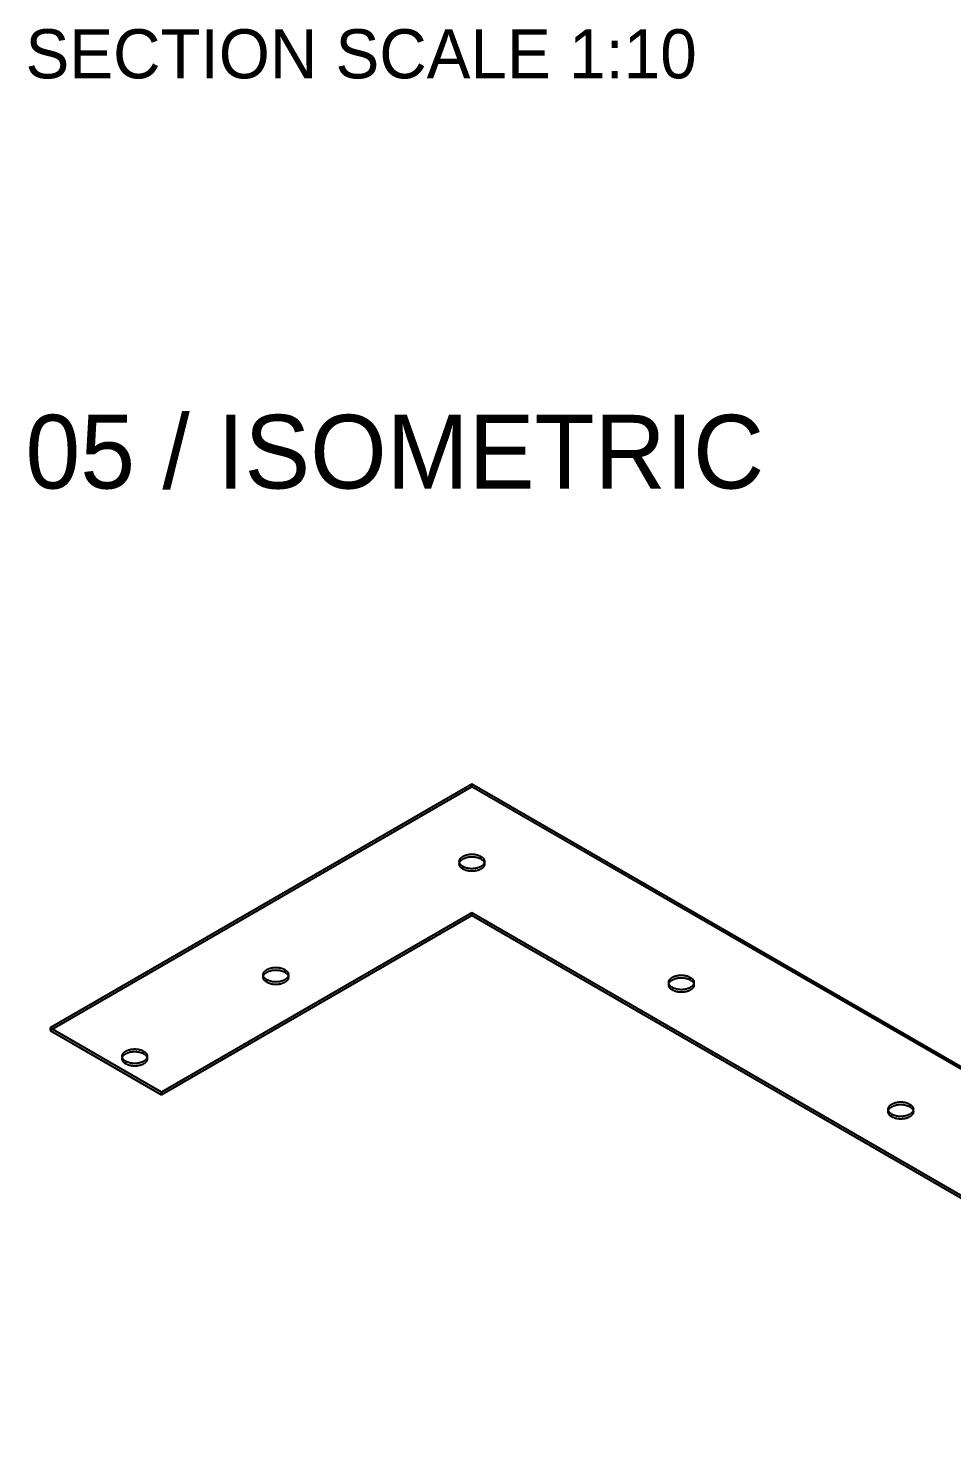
# Model space of a CAD drawing. Header units: inches. Extents: x 5 to 369, y 5 to 237.
# Drawn here: x 299.9 to 334.3, y 121.8 to 175 of the extents above; entities that cross this region are included whole.
import ezdxf

# ---------------------------------------------------------------- set-up
doc = ezdxf.new("R2010")
doc.units = ezdxf.units.IN
doc.header["$MEASUREMENT"] = 0

msp = doc.modelspace()

# ---------------------------------------------------------------- linework, layer by layer
at = {"layer": 'OUTLINE'}
for p, q in [((316.421, 146.782), (300.667, 137.686)), ((316.421, 146.686), (300.667, 137.59)), ((316.421, 146.686), (316.421, 146.782)), ((355.361, 124.299), (316.421, 146.782)), ((355.361, 124.203), (316.421, 146.686)), ((316.179, 144.133), (316.2, 144.139)), ((316.2, 144.139), (316.22, 144.145)), ((316.22, 144.145), (316.241, 144.151)), ((316.241, 144.151), (316.263, 144.155)), ((316.263, 144.155), (316.285, 144.16)), ((316.285, 144.16), (316.307, 144.163)), ((316.307, 144.163), (316.33, 144.166)), ((316.33, 144.166), (316.352, 144.168)), ((316.352, 144.168), (316.375, 144.17)), ((316.375, 144.17), (316.398, 144.171)), ((316.398, 144.171), (316.421, 144.171)), ((316.421, 144.171), (316.444, 144.171)), ((316.444, 144.171), (316.468, 144.17)), ((316.468, 144.17), (316.49, 144.168)), ((316.49, 144.168), (316.513, 144.166)), ((316.513, 144.166), (316.536, 144.163)), ((316.536, 144.163), (316.558, 144.16)), ((316.558, 144.16), (316.58, 144.155)), ((316.58, 144.155), (316.601, 144.151)), ((316.601, 144.151), (316.623, 144.145)), ((316.623, 144.145), (316.643, 144.139)), ((316.643, 144.139), (316.663, 144.133)), ((315.951, 143.913), (315.953, 143.926)), ((315.951, 143.9), (315.951, 143.913)), ((315.951, 143.886), (315.951, 143.9)), ((315.953, 143.873), (315.951, 143.886)), ((315.951, 143.817), (315.953, 143.83)), ((315.951, 143.804), (315.951, 143.817)), ((315.951, 143.79), (315.951, 143.804)), ((315.953, 143.777), (315.951, 143.79)), ((315.953, 143.926), (315.956, 143.939)), ((315.956, 143.86), (315.953, 143.873)), ((315.953, 143.83), (315.956, 143.843)), ((315.956, 143.764), (315.953, 143.777)), ((315.956, 143.939), (315.96, 143.953)), ((315.96, 143.847), (315.956, 143.86)), ((315.956, 143.843), (315.96, 143.857)), ((315.96, 143.75), (315.956, 143.764)), ((315.96, 143.953), (315.965, 143.966)), ((315.96, 143.857), (315.965, 143.87)), ((315.965, 143.834), (315.96, 143.847)), ((315.965, 143.737), (315.96, 143.75)), ((315.965, 143.966), (315.971, 143.978)), ((315.965, 143.87), (315.971, 143.882)), ((315.971, 143.821), (315.965, 143.834)), ((315.971, 143.725), (315.965, 143.737)), ((315.971, 143.978), (315.978, 143.991)), ((315.971, 143.882), (315.978, 143.895)), ((315.978, 143.808), (315.971, 143.821)), ((315.978, 143.712), (315.971, 143.725)), ((315.978, 143.991), (315.987, 144.004)), ((315.978, 143.895), (315.987, 143.908)), ((315.987, 143.796), (315.978, 143.808)), ((315.987, 143.7), (315.978, 143.712)), ((315.987, 144.004), (315.996, 144.016)), ((315.987, 143.908), (315.996, 143.92)), ((315.996, 143.783), (315.987, 143.796)), ((315.996, 143.687), (315.987, 143.7)), ((315.996, 144.016), (316.006, 144.028)), ((315.996, 143.92), (316.006, 143.932)), ((316.006, 143.771), (315.996, 143.783)), ((316.006, 143.675), (315.996, 143.687)), ((316.006, 144.028), (316.018, 144.039)), ((316.006, 143.932), (316.018, 143.943)), ((316.018, 143.76), (316.006, 143.771)), ((316.018, 143.664), (316.006, 143.675)), ((316.018, 144.039), (316.03, 144.051)), ((316.018, 143.943), (316.03, 143.954)), ((316.03, 143.749), (316.018, 143.76)), ((316.03, 143.653), (316.018, 143.664)), ((316.03, 144.051), (316.043, 144.061)), ((316.03, 143.954), (316.043, 143.965)), ((316.043, 143.738), (316.03, 143.749)), ((316.043, 143.642), (316.03, 143.653)), ((316.043, 144.061), (316.058, 144.072)), ((316.043, 143.965), (316.058, 143.976)), ((316.058, 143.727), (316.043, 143.738)), ((316.058, 143.631), (316.043, 143.642)), ((316.058, 144.072), (316.073, 144.082)), ((316.058, 143.976), (316.073, 143.986)), ((316.073, 143.717), (316.058, 143.727)), ((316.073, 143.621), (316.058, 143.631)), ((316.073, 144.082), (316.089, 144.092)), ((316.073, 143.986), (316.089, 143.996)), ((316.089, 143.707), (316.073, 143.717)), ((316.089, 143.611), (316.073, 143.621)), ((316.089, 144.092), (316.105, 144.101)), ((316.089, 143.996), (316.105, 144.005)), ((316.105, 143.698), (316.089, 143.707)), ((316.089, 143.611), (316.089, 143.707)), ((316.105, 143.602), (316.089, 143.611)), ((316.105, 144.101), (316.123, 144.11)), ((316.105, 144.005), (316.123, 144.014)), ((316.123, 143.69), (316.105, 143.698)), ((316.123, 144.11), (316.141, 144.118)), ((316.123, 144.014), (316.141, 144.022)), ((316.141, 143.681), (316.123, 143.69)), ((316.141, 144.118), (316.16, 144.126)), ((316.141, 144.022), (316.16, 144.029)), ((316.16, 143.674), (316.141, 143.681)), ((316.16, 144.126), (316.179, 144.133)), ((316.16, 144.029), (316.179, 144.037)), ((316.179, 143.666), (316.16, 143.674)), ((316.179, 144.037), (316.2, 144.043)), ((316.2, 143.66), (316.179, 143.666)), ((316.2, 144.043), (316.22, 144.049)), ((316.22, 143.654), (316.2, 143.66)), ((316.22, 144.049), (316.241, 144.055)), ((316.241, 143.649), (316.22, 143.654)), ((316.241, 144.055), (316.263, 144.059)), ((316.263, 143.644), (316.241, 143.649)), ((316.263, 144.059), (316.285, 144.064)), ((316.285, 143.64), (316.263, 143.644)), ((316.285, 144.064), (316.307, 144.067)), ((316.307, 143.636), (316.285, 143.64)), ((316.307, 144.067), (316.33, 144.07)), ((316.33, 143.633), (316.307, 143.636)), ((316.33, 144.07), (316.352, 144.072)), ((316.352, 143.631), (316.33, 143.633)), ((316.352, 144.072), (316.375, 144.074)), ((316.375, 143.629), (316.352, 143.631)), ((316.375, 144.074), (316.398, 144.075)), ((316.398, 143.628), (316.375, 143.629)), ((316.398, 144.075), (316.421, 144.075)), ((316.421, 143.628), (316.398, 143.628)), ((316.421, 144.075), (316.444, 144.075)), ((316.444, 143.628), (316.421, 143.628)), ((316.444, 144.075), (316.468, 144.074)), ((316.468, 143.629), (316.444, 143.628)), ((316.468, 144.074), (316.49, 144.072)), ((316.49, 143.631), (316.468, 143.629)), ((316.49, 144.072), (316.513, 144.07)), ((316.513, 143.633), (316.49, 143.631)), ((316.513, 144.07), (316.536, 144.067)), ((316.536, 143.636), (316.513, 143.633)), ((316.536, 144.067), (316.558, 144.064)), ((316.558, 143.64), (316.536, 143.636)), ((316.558, 144.064), (316.58, 144.059)), ((316.58, 143.644), (316.558, 143.64)), ((316.58, 144.059), (316.601, 144.055)), ((316.601, 143.649), (316.58, 143.644)), ((316.601, 144.055), (316.623, 144.049)), ((316.623, 143.654), (316.601, 143.649)), ((316.623, 144.049), (316.643, 144.043)), ((316.643, 143.66), (316.623, 143.654)), ((316.643, 144.043), (316.663, 144.037)), ((316.663, 143.666), (316.643, 143.66)), ((316.663, 144.133), (316.683, 144.126)), ((316.663, 144.037), (316.683, 144.029)), ((316.683, 143.674), (316.663, 143.666)), ((316.683, 144.126), (316.702, 144.118)), ((316.683, 144.029), (316.702, 144.022)), ((316.702, 143.681), (316.683, 143.674)), ((316.702, 144.118), (316.72, 144.11)), ((316.702, 144.022), (316.72, 144.014)), ((316.72, 143.69), (316.702, 143.681)), ((316.72, 144.11), (316.737, 144.101)), ((316.72, 144.014), (316.737, 144.005)), ((316.737, 143.698), (316.72, 143.69)), ((316.737, 144.101), (316.754, 144.092)), ((316.737, 144.005), (316.754, 143.996)), ((316.754, 143.707), (316.737, 143.698)), ((316.754, 143.611), (316.737, 143.602)), ((316.754, 144.092), (316.77, 144.082)), ((316.754, 143.996), (316.754, 144.092)), ((316.754, 143.996), (316.77, 143.986)), ((316.77, 143.717), (316.754, 143.707)), ((316.77, 143.621), (316.754, 143.611)), ((316.77, 144.082), (316.785, 144.072)), ((316.77, 143.986), (316.785, 143.976)), ((316.785, 143.727), (316.77, 143.717)), ((316.785, 143.631), (316.77, 143.621)), ((316.785, 144.072), (316.799, 144.061)), ((316.785, 143.976), (316.799, 143.965)), ((316.799, 143.738), (316.785, 143.727)), ((316.799, 143.642), (316.785, 143.631)), ((316.799, 144.061), (316.813, 144.051)), ((316.799, 143.965), (316.813, 143.954)), ((316.813, 143.749), (316.799, 143.738)), ((316.813, 143.653), (316.799, 143.642)), ((316.813, 144.051), (316.825, 144.039)), ((316.813, 143.954), (316.825, 143.943)), ((316.825, 143.76), (316.813, 143.749)), ((316.825, 143.664), (316.813, 143.653)), ((316.825, 144.039), (316.836, 144.028)), ((316.825, 143.943), (316.836, 143.932)), ((316.836, 143.771), (316.825, 143.76)), ((316.836, 143.675), (316.825, 143.664)), ((316.836, 144.028), (316.847, 144.016)), ((316.836, 143.932), (316.847, 143.92)), ((316.847, 143.783), (316.836, 143.771)), ((316.847, 143.687), (316.836, 143.675)), ((316.847, 144.016), (316.856, 144.004)), ((316.847, 143.92), (316.856, 143.908)), ((316.856, 143.796), (316.847, 143.783)), ((316.856, 143.7), (316.847, 143.687)), ((316.856, 144.004), (316.865, 143.991)), ((316.856, 143.908), (316.865, 143.895)), ((316.865, 143.808), (316.856, 143.796)), ((316.865, 143.712), (316.856, 143.7)), ((316.865, 143.991), (316.872, 143.978)), ((316.865, 143.895), (316.872, 143.882)), ((316.872, 143.821), (316.865, 143.808)), ((316.872, 143.725), (316.865, 143.712)), ((316.872, 143.978), (316.878, 143.966)), ((316.872, 143.882), (316.878, 143.87)), ((316.878, 143.834), (316.872, 143.821)), ((316.878, 143.737), (316.872, 143.725)), ((316.878, 143.966), (316.883, 143.953)), ((316.878, 143.87), (316.883, 143.857)), ((316.883, 143.847), (316.878, 143.834)), ((316.883, 143.75), (316.878, 143.737)), ((316.883, 143.953), (316.887, 143.939)), ((316.887, 143.86), (316.883, 143.847)), ((316.883, 143.857), (316.887, 143.843)), ((316.887, 143.764), (316.883, 143.75)), ((316.887, 143.939), (316.89, 143.926)), ((316.89, 143.873), (316.887, 143.86)), ((316.887, 143.843), (316.89, 143.83)), ((316.89, 143.777), (316.887, 143.764)), ((316.89, 143.926), (316.891, 143.913)), ((316.891, 143.886), (316.89, 143.873)), ((316.89, 143.83), (316.891, 143.817)), ((316.891, 143.79), (316.89, 143.777)), ((316.891, 143.913), (316.892, 143.9)), ((316.892, 143.9), (316.891, 143.886)), ((316.891, 143.817), (316.892, 143.804)), ((316.892, 143.804), (316.891, 143.79)), ((316.123, 143.593), (316.105, 143.602)), ((316.141, 143.585), (316.123, 143.593)), ((316.16, 143.578), (316.141, 143.585)), ((316.179, 143.57), (316.16, 143.578)), ((316.2, 143.564), (316.179, 143.57)), ((316.22, 143.558), (316.2, 143.564)), ((316.241, 143.552), (316.22, 143.558)), ((316.263, 143.548), (316.241, 143.552)), ((316.285, 143.543), (316.263, 143.548)), ((316.307, 143.54), (316.285, 143.543)), ((316.33, 143.537), (316.307, 143.54)), ((316.352, 143.535), (316.33, 143.537)), ((316.375, 143.533), (316.352, 143.535)), ((316.398, 143.532), (316.375, 143.533)), ((316.421, 143.532), (316.398, 143.532)), ((316.444, 143.532), (316.421, 143.532)), ((316.468, 143.533), (316.444, 143.532)), ((316.49, 143.535), (316.468, 143.533)), ((316.513, 143.537), (316.49, 143.535)), ((316.536, 143.54), (316.513, 143.537)), ((316.558, 143.543), (316.536, 143.54)), ((316.58, 143.548), (316.558, 143.543)), ((316.601, 143.552), (316.58, 143.548)), ((316.623, 143.558), (316.601, 143.552)), ((316.643, 143.564), (316.623, 143.558)), ((316.663, 143.57), (316.643, 143.564)), ((316.683, 143.578), (316.663, 143.57)), ((316.702, 143.585), (316.683, 143.578)), ((316.72, 143.593), (316.702, 143.585)), ((316.737, 143.602), (316.72, 143.593)), ((316.421, 141.978), (304.827, 135.284)), ((316.421, 141.882), (304.827, 135.188)), ((316.421, 141.978), (316.421, 141.882)), ((351.201, 121.897), (316.421, 141.978)), ((351.201, 121.801), (316.421, 141.882)), ((308.783, 139.873), (308.801, 139.882)), ((308.801, 139.882), (308.819, 139.89)), ((308.819, 139.89), (308.838, 139.898)), ((308.838, 139.898), (308.857, 139.905)), ((308.857, 139.905), (308.877, 139.912)), ((308.877, 139.912), (308.898, 139.918)), ((308.898, 139.918), (308.919, 139.923)), ((308.919, 139.923), (308.941, 139.928)), ((308.941, 139.928), (308.963, 139.932)), ((308.963, 139.932), (308.985, 139.936)), ((308.985, 139.936), (309.008, 139.939)), ((309.008, 139.939), (309.03, 139.941)), ((309.03, 139.941), (309.053, 139.943)), ((309.053, 139.943), (309.076, 139.944)), ((309.076, 139.944), (309.099, 139.944)), ((309.099, 139.944), (309.122, 139.944)), ((309.122, 139.944), (309.146, 139.943)), ((309.146, 139.943), (309.168, 139.941)), ((309.168, 139.941), (309.191, 139.939)), ((309.191, 139.939), (309.214, 139.936)), ((309.214, 139.936), (309.236, 139.932)), ((309.236, 139.932), (309.258, 139.928)), ((309.258, 139.928), (309.279, 139.923)), ((309.279, 139.923), (309.301, 139.918)), ((309.301, 139.918), (309.321, 139.912)), ((309.321, 139.912), (309.341, 139.905)), ((309.341, 139.905), (309.361, 139.898)), ((309.361, 139.898), (309.38, 139.89)), ((309.38, 139.89), (309.398, 139.882)), ((309.398, 139.882), (309.415, 139.873)), ((308.629, 139.685), (308.631, 139.699)), ((308.629, 139.672), (308.629, 139.685)), ((308.629, 139.659), (308.629, 139.672)), ((308.631, 139.645), (308.629, 139.659)), ((308.629, 139.589), (308.631, 139.603)), ((308.629, 139.576), (308.629, 139.589)), ((308.629, 139.563), (308.629, 139.576)), ((308.631, 139.549), (308.629, 139.563)), ((308.631, 139.699), (308.634, 139.712)), ((308.634, 139.632), (308.631, 139.645)), ((308.631, 139.603), (308.634, 139.616)), ((308.634, 139.536), (308.631, 139.549)), ((308.634, 139.712), (308.638, 139.725)), ((308.638, 139.619), (308.634, 139.632)), ((308.634, 139.616), (308.638, 139.629)), ((308.638, 139.523), (308.634, 139.536)), ((308.638, 139.725), (308.643, 139.738)), ((308.638, 139.629), (308.643, 139.642)), ((308.643, 139.606), (308.638, 139.619)), ((308.643, 139.51), (308.638, 139.523)), ((308.643, 139.738), (308.649, 139.751)), ((308.643, 139.642), (308.649, 139.655)), ((308.649, 139.593), (308.643, 139.606)), ((308.649, 139.497), (308.643, 139.51)), ((308.649, 139.751), (308.656, 139.764)), ((308.649, 139.655), (308.656, 139.668)), ((308.656, 139.581), (308.649, 139.593)), ((308.656, 139.484), (308.649, 139.497)), ((308.656, 139.764), (308.665, 139.776)), ((308.656, 139.668), (308.665, 139.68)), ((308.665, 139.568), (308.656, 139.581)), ((308.665, 139.472), (308.656, 139.484)), ((308.665, 139.776), (308.674, 139.788)), ((308.665, 139.68), (308.674, 139.692)), ((308.674, 139.556), (308.665, 139.568)), ((308.674, 139.46), (308.665, 139.472)), ((308.674, 139.788), (308.684, 139.8)), ((308.674, 139.692), (308.684, 139.704)), ((308.684, 139.544), (308.674, 139.556)), ((308.684, 139.448), (308.674, 139.46)), ((308.684, 139.8), (308.696, 139.812)), ((308.684, 139.704), (308.696, 139.716)), ((308.696, 139.532), (308.684, 139.544)), ((308.696, 139.436), (308.684, 139.448)), ((308.696, 139.812), (308.708, 139.823)), ((308.696, 139.716), (308.708, 139.727)), ((308.708, 139.521), (308.696, 139.532)), ((308.708, 139.425), (308.696, 139.436)), ((308.708, 139.823), (308.721, 139.834)), ((308.708, 139.727), (308.721, 139.738)), ((308.721, 139.51), (308.708, 139.521)), ((308.721, 139.414), (308.708, 139.425)), ((308.721, 139.834), (308.736, 139.844)), ((308.721, 139.738), (308.736, 139.748)), ((308.736, 139.5), (308.721, 139.51)), ((308.736, 139.404), (308.721, 139.414)), ((308.736, 139.844), (308.751, 139.855)), ((308.736, 139.748), (308.751, 139.759)), ((308.751, 139.49), (308.736, 139.5)), ((308.751, 139.394), (308.736, 139.404)), ((308.751, 139.855), (308.767, 139.864)), ((308.751, 139.759), (308.767, 139.768)), ((308.767, 139.48), (308.751, 139.49)), ((308.767, 139.384), (308.751, 139.394)), ((308.767, 139.864), (308.783, 139.873)), ((308.767, 139.768), (308.783, 139.777)), ((308.783, 139.471), (308.767, 139.48)), ((308.767, 139.384), (308.767, 139.48)), ((308.783, 139.375), (308.767, 139.384)), ((308.783, 139.777), (308.801, 139.786)), ((308.801, 139.462), (308.783, 139.471)), ((308.801, 139.366), (308.783, 139.375)), ((308.801, 139.786), (308.819, 139.794)), ((308.819, 139.454), (308.801, 139.462)), ((308.819, 139.358), (308.801, 139.366)), ((308.819, 139.794), (308.838, 139.802)), ((308.838, 139.446), (308.819, 139.454)), ((308.838, 139.35), (308.819, 139.358)), ((308.838, 139.802), (308.857, 139.809)), ((308.857, 139.439), (308.838, 139.446)), ((308.857, 139.809), (308.877, 139.816)), ((308.877, 139.432), (308.857, 139.439)), ((308.877, 139.816), (308.898, 139.822)), ((308.898, 139.426), (308.877, 139.432)), ((308.898, 139.822), (308.919, 139.827)), ((308.919, 139.421), (308.898, 139.426)), ((308.919, 139.827), (308.941, 139.832)), ((308.941, 139.416), (308.919, 139.421)), ((308.941, 139.832), (308.963, 139.836)), ((308.963, 139.412), (308.941, 139.416)), ((308.963, 139.836), (308.985, 139.84)), ((308.985, 139.408), (308.963, 139.412)), ((308.985, 139.84), (309.008, 139.843)), ((309.008, 139.406), (308.985, 139.408)), ((309.008, 139.843), (309.03, 139.845)), ((309.03, 139.403), (309.008, 139.406)), ((309.03, 139.845), (309.053, 139.846)), ((309.053, 139.402), (309.03, 139.403)), ((309.053, 139.846), (309.076, 139.847)), ((309.076, 139.401), (309.053, 139.402)), ((309.076, 139.847), (309.099, 139.848)), ((309.099, 139.4), (309.076, 139.401)), ((309.099, 139.848), (309.122, 139.847)), ((309.122, 139.401), (309.099, 139.4)), ((309.122, 139.847), (309.146, 139.846)), ((309.146, 139.402), (309.122, 139.401)), ((309.146, 139.846), (309.168, 139.845)), ((309.168, 139.403), (309.146, 139.402)), ((309.168, 139.845), (309.191, 139.843)), ((309.191, 139.406), (309.168, 139.403)), ((309.191, 139.843), (309.214, 139.84)), ((309.214, 139.408), (309.191, 139.406)), ((309.214, 139.84), (309.236, 139.836)), ((309.236, 139.412), (309.214, 139.408)), ((309.236, 139.836), (309.258, 139.832)), ((309.258, 139.416), (309.236, 139.412)), ((309.258, 139.832), (309.279, 139.827)), ((309.279, 139.421), (309.258, 139.416)), ((309.279, 139.827), (309.301, 139.822)), ((309.301, 139.426), (309.279, 139.421)), ((309.301, 139.822), (309.321, 139.816)), ((309.321, 139.432), (309.301, 139.426)), ((309.321, 139.816), (309.341, 139.809)), ((309.341, 139.439), (309.321, 139.432)), ((309.341, 139.809), (309.361, 139.802)), ((309.361, 139.446), (309.341, 139.439)), ((309.361, 139.802), (309.38, 139.794)), ((309.38, 139.454), (309.361, 139.446)), ((309.38, 139.358), (309.361, 139.35)), ((309.38, 139.794), (309.398, 139.786)), ((309.398, 139.462), (309.38, 139.454)), ((309.398, 139.366), (309.38, 139.358)), ((309.398, 139.786), (309.415, 139.777)), ((309.415, 139.471), (309.398, 139.462)), ((309.415, 139.375), (309.398, 139.366)), ((309.415, 139.873), (309.432, 139.864)), ((309.415, 139.777), (309.432, 139.768)), ((309.432, 139.48), (309.415, 139.471)), ((309.432, 139.384), (309.415, 139.375)), ((309.432, 139.864), (309.448, 139.855)), ((309.432, 139.768), (309.432, 139.864)), ((309.432, 139.768), (309.448, 139.759)), ((309.448, 139.49), (309.432, 139.48)), ((309.448, 139.394), (309.432, 139.384)), ((309.448, 139.855), (309.463, 139.844)), ((309.448, 139.759), (309.463, 139.748)), ((309.463, 139.5), (309.448, 139.49)), ((309.463, 139.404), (309.448, 139.394)), ((309.463, 139.844), (309.477, 139.834)), ((309.463, 139.748), (309.477, 139.738)), ((309.477, 139.51), (309.463, 139.5)), ((309.477, 139.414), (309.463, 139.404)), ((309.477, 139.834), (309.491, 139.823)), ((309.477, 139.738), (309.491, 139.727)), ((309.491, 139.521), (309.477, 139.51)), ((309.491, 139.425), (309.477, 139.414)), ((309.491, 139.823), (309.503, 139.812)), ((309.491, 139.727), (309.503, 139.716)), ((309.503, 139.532), (309.491, 139.521)), ((309.503, 139.436), (309.491, 139.425)), ((309.503, 139.812), (309.514, 139.8)), ((309.503, 139.716), (309.514, 139.704)), ((309.514, 139.544), (309.503, 139.532)), ((309.514, 139.448), (309.503, 139.436)), ((309.514, 139.8), (309.525, 139.788)), ((309.514, 139.704), (309.525, 139.692)), ((309.525, 139.556), (309.514, 139.544)), ((309.525, 139.46), (309.514, 139.448)), ((309.525, 139.788), (309.534, 139.776)), ((309.525, 139.692), (309.534, 139.68)), ((309.534, 139.568), (309.525, 139.556)), ((309.534, 139.472), (309.525, 139.46)), ((309.534, 139.776), (309.543, 139.764)), ((309.534, 139.68), (309.543, 139.668)), ((309.543, 139.581), (309.534, 139.568)), ((309.543, 139.484), (309.534, 139.472)), ((309.543, 139.764), (309.55, 139.751)), ((309.543, 139.668), (309.55, 139.655)), ((309.55, 139.593), (309.543, 139.581)), ((309.55, 139.497), (309.543, 139.484)), ((309.55, 139.751), (309.556, 139.738)), ((309.55, 139.655), (309.556, 139.642)), ((309.556, 139.606), (309.55, 139.593)), ((309.556, 139.51), (309.55, 139.497)), ((309.556, 139.738), (309.561, 139.725)), ((309.556, 139.642), (309.561, 139.629)), ((309.561, 139.619), (309.556, 139.606)), ((309.561, 139.523), (309.556, 139.51)), ((309.561, 139.725), (309.565, 139.712)), ((309.565, 139.632), (309.561, 139.619)), ((309.561, 139.629), (309.565, 139.616)), ((309.565, 139.536), (309.561, 139.523)), ((309.565, 139.712), (309.568, 139.699)), ((309.568, 139.645), (309.565, 139.632)), ((309.565, 139.616), (309.568, 139.603)), ((309.568, 139.549), (309.565, 139.536)), ((309.568, 139.699), (309.569, 139.685)), ((309.569, 139.659), (309.568, 139.645)), ((309.568, 139.603), (309.569, 139.589)), ((309.569, 139.563), (309.568, 139.549)), ((309.569, 139.685), (309.57, 139.672)), ((309.57, 139.672), (309.569, 139.659)), ((309.569, 139.589), (309.57, 139.576)), ((309.57, 139.576), (309.569, 139.563)), ((323.772, 139.397), (323.774, 139.41)), ((323.772, 139.384), (323.772, 139.397)), ((323.772, 139.371), (323.772, 139.384)), ((323.774, 139.357), (323.772, 139.371)), ((323.774, 139.41), (323.777, 139.424)), ((323.777, 139.344), (323.774, 139.357)), ((323.777, 139.424), (323.781, 139.437)), ((323.781, 139.437), (323.786, 139.45)), ((323.781, 139.341), (323.786, 139.354)), ((323.786, 139.45), (323.792, 139.463)), ((323.786, 139.354), (323.792, 139.367)), ((323.792, 139.463), (323.799, 139.475)), ((323.792, 139.367), (323.799, 139.379)), ((323.799, 139.475), (323.808, 139.488)), ((323.799, 139.379), (323.808, 139.392)), ((323.808, 139.488), (323.817, 139.5)), ((323.808, 139.392), (323.817, 139.404)), ((323.817, 139.5), (323.828, 139.512)), ((323.817, 139.404), (323.828, 139.416)), ((323.828, 139.512), (323.839, 139.524)), ((323.828, 139.416), (323.839, 139.427)), ((323.839, 139.524), (323.851, 139.535)), ((323.839, 139.427), (323.851, 139.439)), ((323.851, 139.535), (323.865, 139.546)), ((323.851, 139.439), (323.865, 139.45)), ((323.865, 139.546), (323.879, 139.556)), ((323.865, 139.45), (323.879, 139.46)), ((323.879, 139.556), (323.894, 139.566)), ((323.879, 139.46), (323.894, 139.47)), ((323.894, 139.566), (323.91, 139.576)), ((323.894, 139.47), (323.91, 139.48)), ((323.91, 139.576), (323.927, 139.585)), ((323.91, 139.48), (323.927, 139.489)), ((323.927, 139.585), (323.944, 139.594)), ((323.927, 139.489), (323.944, 139.498)), ((323.944, 139.594), (323.962, 139.602)), ((323.944, 139.498), (323.962, 139.506)), ((323.962, 139.602), (323.981, 139.61)), ((323.962, 139.506), (323.981, 139.514)), ((323.981, 139.61), (324.001, 139.617)), ((323.981, 139.514), (324.001, 139.521)), ((324.001, 139.617), (324.021, 139.624)), ((324.001, 139.521), (324.021, 139.527)), ((324.021, 139.624), (324.041, 139.63)), ((324.021, 139.527), (324.041, 139.533)), ((324.041, 139.63), (324.062, 139.635)), ((324.041, 139.533), (324.062, 139.539)), ((324.062, 139.635), (324.084, 139.64)), ((324.062, 139.539), (324.084, 139.544)), ((324.084, 139.64), (324.106, 139.644)), ((324.084, 139.544), (324.106, 139.548)), ((324.106, 139.644), (324.128, 139.647)), ((324.106, 139.548), (324.128, 139.551)), ((324.128, 139.647), (324.151, 139.65)), ((324.128, 139.551), (324.151, 139.554)), ((324.151, 139.65), (324.174, 139.653)), ((324.151, 139.554), (324.174, 139.557)), ((324.174, 139.653), (324.196, 139.654)), ((324.174, 139.557), (324.196, 139.558)), ((324.196, 139.654), (324.22, 139.655)), ((324.196, 139.558), (324.22, 139.559)), ((324.22, 139.655), (324.243, 139.656)), ((324.22, 139.559), (324.243, 139.56)), ((324.243, 139.656), (324.266, 139.655)), ((324.243, 139.56), (324.266, 139.559)), ((324.266, 139.655), (324.289, 139.654)), ((324.266, 139.559), (324.289, 139.558)), ((324.289, 139.654), (324.312, 139.653)), ((324.289, 139.558), (324.312, 139.557)), ((324.312, 139.653), (324.334, 139.65)), ((324.312, 139.557), (324.334, 139.554)), ((324.334, 139.65), (324.357, 139.647)), ((324.334, 139.554), (324.357, 139.551)), ((324.357, 139.647), (324.379, 139.644)), ((324.357, 139.551), (324.379, 139.548)), ((324.379, 139.644), (324.401, 139.64)), ((324.379, 139.548), (324.401, 139.544)), ((324.401, 139.64), (324.423, 139.635)), ((324.401, 139.544), (324.423, 139.539)), ((324.423, 139.635), (324.444, 139.63)), ((324.423, 139.539), (324.444, 139.533)), ((324.444, 139.63), (324.464, 139.624)), ((324.444, 139.533), (324.464, 139.527)), ((324.464, 139.624), (324.485, 139.617)), ((324.464, 139.527), (324.485, 139.521)), ((324.485, 139.617), (324.504, 139.61)), ((324.485, 139.521), (324.504, 139.514)), ((324.504, 139.61), (324.523, 139.602)), ((324.504, 139.514), (324.523, 139.506)), ((324.523, 139.602), (324.541, 139.594)), ((324.523, 139.506), (324.541, 139.498)), ((324.541, 139.594), (324.559, 139.585)), ((324.541, 139.498), (324.559, 139.489)), ((324.559, 139.585), (324.575, 139.576)), ((324.559, 139.489), (324.575, 139.48)), ((324.575, 139.48), (324.575, 139.576)), ((324.575, 139.576), (324.591, 139.566)), ((324.575, 139.48), (324.591, 139.47)), ((324.591, 139.566), (324.606, 139.556)), ((324.591, 139.47), (324.606, 139.46)), ((324.606, 139.556), (324.621, 139.546)), ((324.606, 139.46), (324.621, 139.45)), ((324.621, 139.546), (324.634, 139.535)), ((324.621, 139.45), (324.634, 139.439)), ((324.634, 139.535), (324.646, 139.524)), ((324.634, 139.439), (324.646, 139.427)), ((324.646, 139.524), (324.658, 139.512)), ((324.646, 139.427), (324.658, 139.416)), ((324.658, 139.512), (324.668, 139.5)), ((324.658, 139.416), (324.668, 139.404)), ((324.668, 139.5), (324.677, 139.488)), ((324.668, 139.404), (324.677, 139.392)), ((324.677, 139.488), (324.686, 139.475)), ((324.677, 139.392), (324.686, 139.379)), ((324.686, 139.475), (324.693, 139.463)), ((324.686, 139.379), (324.693, 139.367)), ((324.693, 139.463), (324.699, 139.45)), ((324.693, 139.367), (324.699, 139.354)), ((324.699, 139.45), (324.704, 139.437)), ((324.699, 139.354), (324.704, 139.341)), ((324.704, 139.437), (324.708, 139.424)), ((324.708, 139.424), (324.711, 139.41)), ((324.711, 139.357), (324.708, 139.344)), ((324.711, 139.41), (324.713, 139.397)), ((324.713, 139.371), (324.711, 139.357)), ((324.713, 139.397), (324.713, 139.384)), ((324.713, 139.384), (324.713, 139.371)), ((308.857, 139.343), (308.838, 139.35)), ((308.877, 139.336), (308.857, 139.343)), ((308.898, 139.33), (308.877, 139.336)), ((308.919, 139.325), (308.898, 139.33)), ((308.941, 139.32), (308.919, 139.325)), ((308.963, 139.316), (308.941, 139.32)), ((308.985, 139.312), (308.963, 139.316)), ((309.008, 139.309), (308.985, 139.312)), ((309.03, 139.307), (309.008, 139.309)), ((309.053, 139.306), (309.03, 139.307)), ((309.076, 139.305), (309.053, 139.306)), ((309.099, 139.304), (309.076, 139.305)), ((309.122, 139.305), (309.099, 139.304)), ((309.146, 139.306), (309.122, 139.305)), ((309.168, 139.307), (309.146, 139.306)), ((309.191, 139.309), (309.168, 139.307)), ((309.214, 139.312), (309.191, 139.309)), ((309.236, 139.316), (309.214, 139.312)), ((309.258, 139.32), (309.236, 139.316)), ((309.279, 139.325), (309.258, 139.32)), ((309.301, 139.33), (309.279, 139.325)), ((309.321, 139.336), (309.301, 139.33)), ((309.341, 139.343), (309.321, 139.336)), ((309.361, 139.35), (309.341, 139.343)), ((323.772, 139.301), (323.774, 139.314)), ((323.772, 139.288), (323.772, 139.301)), ((323.772, 139.274), (323.772, 139.288)), ((323.774, 139.261), (323.772, 139.274)), ((323.774, 139.314), (323.777, 139.328)), ((323.777, 139.248), (323.774, 139.261)), ((323.781, 139.331), (323.777, 139.344)), ((323.777, 139.328), (323.781, 139.341)), ((323.781, 139.235), (323.777, 139.248)), ((323.786, 139.318), (323.781, 139.331)), ((323.786, 139.222), (323.781, 139.235)), ((323.792, 139.305), (323.786, 139.318)), ((323.792, 139.209), (323.786, 139.222)), ((323.799, 139.292), (323.792, 139.305)), ((323.799, 139.196), (323.792, 139.209)), ((323.808, 139.28), (323.799, 139.292)), ((323.808, 139.184), (323.799, 139.196)), ((323.817, 139.268), (323.808, 139.28)), ((323.817, 139.172), (323.808, 139.184)), ((323.828, 139.256), (323.817, 139.268)), ((323.828, 139.16), (323.817, 139.172)), ((323.839, 139.244), (323.828, 139.256)), ((323.839, 139.148), (323.828, 139.16)), ((323.851, 139.233), (323.839, 139.244)), ((323.851, 139.137), (323.839, 139.148)), ((323.865, 139.222), (323.851, 139.233)), ((323.865, 139.126), (323.851, 139.137)), ((323.879, 139.211), (323.865, 139.222)), ((323.879, 139.115), (323.865, 139.126)), ((323.894, 139.201), (323.879, 139.211)), ((323.894, 139.105), (323.879, 139.115)), ((323.91, 139.192), (323.894, 139.201)), ((323.91, 139.096), (323.894, 139.105)), ((323.91, 139.096), (323.91, 139.192)), ((323.927, 139.183), (323.91, 139.192)), ((323.927, 139.086), (323.91, 139.096)), ((323.944, 139.174), (323.927, 139.183)), ((323.944, 139.078), (323.927, 139.086)), ((323.962, 139.166), (323.944, 139.174)), ((323.962, 139.07), (323.944, 139.078)), ((323.981, 139.158), (323.962, 139.166)), ((323.981, 139.062), (323.962, 139.07)), ((324.001, 139.151), (323.981, 139.158)), ((324.001, 139.055), (323.981, 139.062)), ((324.021, 139.144), (324.001, 139.151)), ((324.021, 139.048), (324.001, 139.055)), ((324.041, 139.138), (324.021, 139.144)), ((324.041, 139.042), (324.021, 139.048)), ((324.062, 139.133), (324.041, 139.138)), ((324.062, 139.037), (324.041, 139.042)), ((324.084, 139.128), (324.062, 139.133)), ((324.084, 139.032), (324.062, 139.037)), ((324.106, 139.124), (324.084, 139.128)), ((324.106, 139.028), (324.084, 139.032)), ((324.128, 139.12), (324.106, 139.124)), ((324.128, 139.024), (324.106, 139.028)), ((324.151, 139.117), (324.128, 139.12)), ((324.151, 139.021), (324.128, 139.024)), ((324.174, 139.115), (324.151, 139.117)), ((324.174, 139.019), (324.151, 139.021)), ((324.196, 139.113), (324.174, 139.115)), ((324.196, 139.017), (324.174, 139.019)), ((324.22, 139.112), (324.196, 139.113)), ((324.22, 139.016), (324.196, 139.017)), ((324.243, 139.112), (324.22, 139.112)), ((324.243, 139.016), (324.22, 139.016)), ((324.266, 139.112), (324.243, 139.112)), ((324.266, 139.016), (324.243, 139.016)), ((324.289, 139.113), (324.266, 139.112)), ((324.289, 139.017), (324.266, 139.016)), ((324.312, 139.115), (324.289, 139.113)), ((324.312, 139.019), (324.289, 139.017)), ((324.334, 139.117), (324.312, 139.115)), ((324.334, 139.021), (324.312, 139.019)), ((324.357, 139.12), (324.334, 139.117)), ((324.357, 139.024), (324.334, 139.021)), ((324.379, 139.124), (324.357, 139.12)), ((324.379, 139.028), (324.357, 139.024)), ((324.401, 139.128), (324.379, 139.124)), ((324.401, 139.032), (324.379, 139.028)), ((324.423, 139.133), (324.401, 139.128)), ((324.423, 139.037), (324.401, 139.032)), ((324.444, 139.138), (324.423, 139.133)), ((324.444, 139.042), (324.423, 139.037)), ((324.464, 139.144), (324.444, 139.138)), ((324.464, 139.048), (324.444, 139.042)), ((324.485, 139.151), (324.464, 139.144)), ((324.485, 139.055), (324.464, 139.048)), ((324.504, 139.158), (324.485, 139.151)), ((324.504, 139.062), (324.485, 139.055)), ((324.523, 139.166), (324.504, 139.158)), ((324.523, 139.07), (324.504, 139.062)), ((324.541, 139.174), (324.523, 139.166)), ((324.541, 139.078), (324.523, 139.07)), ((324.559, 139.183), (324.541, 139.174)), ((324.559, 139.086), (324.541, 139.078)), ((324.575, 139.192), (324.559, 139.183)), ((324.575, 139.096), (324.559, 139.086)), ((324.591, 139.201), (324.575, 139.192)), ((324.591, 139.105), (324.575, 139.096)), ((324.606, 139.211), (324.591, 139.201)), ((324.606, 139.115), (324.591, 139.105)), ((324.621, 139.222), (324.606, 139.211)), ((324.621, 139.126), (324.606, 139.115)), ((324.634, 139.233), (324.621, 139.222)), ((324.634, 139.137), (324.621, 139.126)), ((324.646, 139.244), (324.634, 139.233)), ((324.646, 139.148), (324.634, 139.137)), ((324.658, 139.256), (324.646, 139.244)), ((324.658, 139.16), (324.646, 139.148)), ((324.668, 139.268), (324.658, 139.256)), ((324.668, 139.172), (324.658, 139.16)), ((324.677, 139.28), (324.668, 139.268)), ((324.677, 139.184), (324.668, 139.172)), ((324.686, 139.292), (324.677, 139.28)), ((324.686, 139.196), (324.677, 139.184)), ((324.693, 139.305), (324.686, 139.292)), ((324.693, 139.209), (324.686, 139.196)), ((324.699, 139.318), (324.693, 139.305)), ((324.699, 139.222), (324.693, 139.209)), ((324.704, 139.331), (324.699, 139.318)), ((324.704, 139.235), (324.699, 139.222)), ((324.708, 139.344), (324.704, 139.331)), ((324.704, 139.341), (324.708, 139.328)), ((324.708, 139.248), (324.704, 139.235)), ((324.708, 139.328), (324.711, 139.314)), ((324.711, 139.261), (324.708, 139.248)), ((324.711, 139.314), (324.713, 139.301)), ((324.713, 139.274), (324.711, 139.261)), ((324.713, 139.301), (324.713, 139.288)), ((324.713, 139.288), (324.713, 139.274)), ((304.827, 135.284), (300.667, 137.686)), ((300.667, 137.686), (300.667, 137.59)), ((300.667, 137.59), (304.827, 135.188)), ((303.367, 136.682), (303.372, 136.695)), ((303.372, 136.695), (303.378, 136.708)), ((303.378, 136.708), (303.385, 136.72)), ((303.385, 136.72), (303.394, 136.733)), ((303.394, 136.733), (303.403, 136.745)), ((303.403, 136.745), (303.413, 136.757)), ((303.413, 136.757), (303.425, 136.769)), ((303.425, 136.769), (303.437, 136.78)), ((303.437, 136.78), (303.45, 136.791)), ((303.437, 136.684), (303.45, 136.695)), ((303.45, 136.791), (303.465, 136.801)), ((303.45, 136.695), (303.465, 136.705)), ((303.465, 136.801), (303.48, 136.811)), ((303.465, 136.705), (303.48, 136.715)), ((303.48, 136.811), (303.496, 136.821)), ((303.48, 136.715), (303.496, 136.725)), ((303.496, 136.821), (303.512, 136.83)), ((303.496, 136.725), (303.512, 136.734)), ((303.512, 136.83), (303.53, 136.839)), ((303.512, 136.734), (303.53, 136.743)), ((303.53, 136.839), (303.548, 136.847)), ((303.53, 136.743), (303.548, 136.751)), ((303.548, 136.847), (303.567, 136.855)), ((303.548, 136.751), (303.567, 136.759)), ((303.567, 136.855), (303.586, 136.862)), ((303.567, 136.759), (303.586, 136.766)), ((303.586, 136.862), (303.607, 136.869)), ((303.586, 136.766), (303.607, 136.772)), ((303.607, 136.869), (303.627, 136.874)), ((303.607, 136.772), (303.627, 136.778)), ((303.627, 136.874), (303.648, 136.88)), ((303.627, 136.778), (303.648, 136.784)), ((303.648, 136.88), (303.67, 136.885)), ((303.648, 136.784), (303.67, 136.789)), ((303.67, 136.885), (303.692, 136.889)), ((303.67, 136.789), (303.692, 136.793)), ((303.692, 136.889), (303.714, 136.892)), ((303.692, 136.793), (303.714, 136.796)), ((303.714, 136.892), (303.737, 136.895)), ((303.714, 136.796), (303.737, 136.799)), ((303.737, 136.895), (303.759, 136.898)), ((303.737, 136.799), (303.759, 136.802)), ((303.759, 136.898), (303.782, 136.899)), ((303.759, 136.802), (303.782, 136.803)), ((303.782, 136.899), (303.805, 136.9)), ((303.782, 136.803), (303.805, 136.804)), ((303.805, 136.9), (303.828, 136.901)), ((303.805, 136.804), (303.828, 136.805)), ((303.828, 136.901), (303.852, 136.9)), ((303.828, 136.805), (303.852, 136.804)), ((303.852, 136.9), (303.875, 136.899)), ((303.852, 136.804), (303.875, 136.803)), ((303.875, 136.899), (303.898, 136.898)), ((303.875, 136.803), (303.898, 136.802)), ((303.898, 136.898), (303.92, 136.895)), ((303.898, 136.802), (303.92, 136.799)), ((303.92, 136.895), (303.943, 136.892)), ((303.92, 136.799), (303.943, 136.796)), ((303.943, 136.892), (303.965, 136.889)), ((303.943, 136.796), (303.965, 136.793)), ((303.965, 136.889), (303.987, 136.885)), ((303.965, 136.793), (303.987, 136.789)), ((303.987, 136.885), (304.009, 136.88)), ((303.987, 136.789), (304.009, 136.784)), ((304.009, 136.88), (304.03, 136.874)), ((304.009, 136.784), (304.03, 136.778)), ((304.03, 136.874), (304.05, 136.869)), ((304.03, 136.778), (304.05, 136.772)), ((304.05, 136.869), (304.07, 136.862)), ((304.05, 136.772), (304.07, 136.766)), ((304.07, 136.862), (304.09, 136.855)), ((304.07, 136.766), (304.09, 136.759)), ((304.09, 136.855), (304.109, 136.847)), ((304.09, 136.759), (304.109, 136.751)), ((304.109, 136.847), (304.127, 136.839)), ((304.109, 136.751), (304.127, 136.743)), ((304.127, 136.839), (304.145, 136.83)), ((304.127, 136.743), (304.145, 136.734)), ((304.145, 136.83), (304.161, 136.821)), ((304.145, 136.734), (304.161, 136.725)), ((304.161, 136.821), (304.177, 136.811)), ((304.161, 136.725), (304.161, 136.821)), ((304.161, 136.725), (304.177, 136.715)), ((304.177, 136.811), (304.192, 136.801)), ((304.177, 136.715), (304.192, 136.705)), ((304.192, 136.801), (304.206, 136.791)), ((304.192, 136.705), (304.206, 136.695)), ((304.206, 136.791), (304.22, 136.78)), ((304.206, 136.695), (304.22, 136.684)), ((304.22, 136.78), (304.232, 136.769)), ((304.232, 136.769), (304.244, 136.757)), ((304.244, 136.757), (304.254, 136.745)), ((304.254, 136.745), (304.263, 136.733)), ((304.263, 136.733), (304.272, 136.72)), ((304.272, 136.72), (304.279, 136.708)), ((304.279, 136.708), (304.285, 136.695)), ((304.285, 136.695), (304.29, 136.682)), ((303.358, 136.642), (303.36, 136.655)), ((303.358, 136.629), (303.358, 136.642)), ((303.358, 136.616), (303.358, 136.629)), ((303.36, 136.602), (303.358, 136.616)), ((303.358, 136.546), (303.36, 136.559)), ((303.358, 136.533), (303.358, 136.546)), ((303.358, 136.519), (303.358, 136.533)), ((303.36, 136.506), (303.358, 136.519)), ((303.36, 136.655), (303.363, 136.669)), ((303.363, 136.589), (303.36, 136.602)), ((303.36, 136.559), (303.363, 136.573)), ((303.363, 136.493), (303.36, 136.506)), ((303.363, 136.669), (303.367, 136.682)), ((303.367, 136.576), (303.363, 136.589)), ((303.363, 136.573), (303.367, 136.586)), ((303.367, 136.48), (303.363, 136.493)), ((303.367, 136.586), (303.372, 136.599)), ((303.372, 136.563), (303.367, 136.576)), ((303.372, 136.467), (303.367, 136.48)), ((303.372, 136.599), (303.378, 136.612)), ((303.378, 136.55), (303.372, 136.563)), ((303.378, 136.454), (303.372, 136.467)), ((303.378, 136.612), (303.385, 136.624)), ((303.385, 136.537), (303.378, 136.55)), ((303.385, 136.441), (303.378, 136.454)), ((303.385, 136.624), (303.394, 136.637)), ((303.394, 136.525), (303.385, 136.537)), ((303.394, 136.429), (303.385, 136.441)), ((303.394, 136.637), (303.403, 136.649)), ((303.403, 136.513), (303.394, 136.525)), ((303.403, 136.417), (303.394, 136.429)), ((303.403, 136.649), (303.413, 136.661)), ((303.413, 136.501), (303.403, 136.513)), ((303.413, 136.405), (303.403, 136.417)), ((303.413, 136.661), (303.425, 136.672)), ((303.425, 136.489), (303.413, 136.501)), ((303.425, 136.393), (303.413, 136.405)), ((303.425, 136.672), (303.437, 136.684)), ((303.437, 136.478), (303.425, 136.489)), ((303.437, 136.382), (303.425, 136.393)), ((303.45, 136.467), (303.437, 136.478)), ((303.45, 136.371), (303.437, 136.382)), ((303.465, 136.456), (303.45, 136.467)), ((303.465, 136.36), (303.45, 136.371)), ((303.48, 136.446), (303.465, 136.456)), ((303.48, 136.35), (303.465, 136.36)), ((303.496, 136.437), (303.48, 136.446)), ((303.496, 136.341), (303.48, 136.35)), ((303.496, 136.341), (303.496, 136.437)), ((303.512, 136.427), (303.496, 136.437)), ((303.512, 136.331), (303.496, 136.341)), ((303.53, 136.419), (303.512, 136.427)), ((303.53, 136.323), (303.512, 136.331)), ((303.548, 136.411), (303.53, 136.419)), ((303.548, 136.314), (303.53, 136.323)), ((303.567, 136.403), (303.548, 136.411)), ((303.567, 136.307), (303.548, 136.314)), ((303.586, 136.396), (303.567, 136.403)), ((303.586, 136.3), (303.567, 136.307)), ((303.607, 136.389), (303.586, 136.396)), ((303.607, 136.293), (303.586, 136.3)), ((303.627, 136.383), (303.607, 136.389)), ((303.627, 136.287), (303.607, 136.293)), ((303.648, 136.378), (303.627, 136.383)), ((303.648, 136.282), (303.627, 136.287)), ((303.67, 136.373), (303.648, 136.378)), ((303.67, 136.277), (303.648, 136.282)), ((303.692, 136.369), (303.67, 136.373)), ((303.692, 136.273), (303.67, 136.277)), ((303.714, 136.365), (303.692, 136.369)), ((303.714, 136.269), (303.692, 136.273)), ((303.737, 136.362), (303.714, 136.365)), ((303.737, 136.266), (303.714, 136.269)), ((303.759, 136.36), (303.737, 136.362)), ((303.759, 136.264), (303.737, 136.266)), ((303.782, 136.358), (303.759, 136.36)), ((303.782, 136.262), (303.759, 136.264)), ((303.805, 136.357), (303.782, 136.358)), ((303.805, 136.261), (303.782, 136.262)), ((303.828, 136.357), (303.805, 136.357)), ((303.828, 136.261), (303.805, 136.261)), ((303.852, 136.357), (303.828, 136.357)), ((303.852, 136.261), (303.828, 136.261)), ((303.875, 136.358), (303.852, 136.357)), ((303.875, 136.262), (303.852, 136.261)), ((303.898, 136.36), (303.875, 136.358)), ((303.898, 136.264), (303.875, 136.262)), ((303.92, 136.362), (303.898, 136.36)), ((303.92, 136.266), (303.898, 136.264)), ((303.943, 136.365), (303.92, 136.362)), ((303.943, 136.269), (303.92, 136.266)), ((303.965, 136.369), (303.943, 136.365)), ((303.965, 136.273), (303.943, 136.269)), ((303.987, 136.373), (303.965, 136.369)), ((303.987, 136.277), (303.965, 136.273)), ((304.009, 136.378), (303.987, 136.373)), ((304.009, 136.282), (303.987, 136.277)), ((304.03, 136.383), (304.009, 136.378)), ((304.03, 136.287), (304.009, 136.282)), ((304.05, 136.389), (304.03, 136.383)), ((304.05, 136.293), (304.03, 136.287)), ((304.07, 136.396), (304.05, 136.389)), ((304.07, 136.3), (304.05, 136.293)), ((304.09, 136.403), (304.07, 136.396)), ((304.09, 136.307), (304.07, 136.3)), ((304.109, 136.411), (304.09, 136.403)), ((304.109, 136.314), (304.09, 136.307)), ((304.127, 136.419), (304.109, 136.411)), ((304.127, 136.323), (304.109, 136.314)), ((304.145, 136.427), (304.127, 136.419)), ((304.145, 136.331), (304.127, 136.323)), ((304.161, 136.437), (304.145, 136.427)), ((304.161, 136.341), (304.145, 136.331)), ((304.177, 136.446), (304.161, 136.437)), ((304.177, 136.35), (304.161, 136.341)), ((304.192, 136.456), (304.177, 136.446)), ((304.192, 136.36), (304.177, 136.35)), ((304.206, 136.467), (304.192, 136.456)), ((304.206, 136.371), (304.192, 136.36)), ((304.22, 136.478), (304.206, 136.467)), ((304.22, 136.382), (304.206, 136.371)), ((304.22, 136.684), (304.232, 136.672)), ((304.232, 136.489), (304.22, 136.478)), ((304.232, 136.393), (304.22, 136.382)), ((304.232, 136.672), (304.244, 136.661)), ((304.244, 136.501), (304.232, 136.489)), ((304.244, 136.405), (304.232, 136.393)), ((304.244, 136.661), (304.254, 136.649)), ((304.254, 136.513), (304.244, 136.501)), ((304.254, 136.417), (304.244, 136.405)), ((304.254, 136.649), (304.263, 136.637)), ((304.263, 136.525), (304.254, 136.513)), ((304.263, 136.429), (304.254, 136.417)), ((304.263, 136.637), (304.272, 136.624)), ((304.272, 136.537), (304.263, 136.525)), ((304.272, 136.441), (304.263, 136.429)), ((304.272, 136.624), (304.279, 136.612)), ((304.279, 136.55), (304.272, 136.537)), ((304.279, 136.454), (304.272, 136.441)), ((304.279, 136.612), (304.285, 136.599)), ((304.285, 136.563), (304.279, 136.55)), ((304.285, 136.467), (304.279, 136.454)), ((304.285, 136.599), (304.29, 136.586)), ((304.29, 136.576), (304.285, 136.563)), ((304.29, 136.48), (304.285, 136.467)), ((304.29, 136.682), (304.294, 136.669)), ((304.294, 136.589), (304.29, 136.576)), ((304.29, 136.586), (304.294, 136.573)), ((304.294, 136.493), (304.29, 136.48)), ((304.294, 136.669), (304.297, 136.655)), ((304.297, 136.602), (304.294, 136.589)), ((304.294, 136.573), (304.297, 136.559)), ((304.297, 136.506), (304.294, 136.493)), ((304.297, 136.655), (304.299, 136.642)), ((304.299, 136.616), (304.297, 136.602)), ((304.297, 136.559), (304.299, 136.546)), ((304.299, 136.519), (304.297, 136.506)), ((304.299, 136.642), (304.299, 136.629)), ((304.299, 136.629), (304.299, 136.616)), ((304.299, 136.546), (304.299, 136.533)), ((304.299, 136.533), (304.299, 136.519)), ((304.827, 135.188), (304.827, 135.284)), ((331.968, 134.665), (331.97, 134.679)), ((331.968, 134.652), (331.968, 134.665)), ((331.968, 134.639), (331.968, 134.652)), ((331.97, 134.625), (331.968, 134.639)), ((331.968, 134.569), (331.97, 134.583)), ((331.968, 134.556), (331.968, 134.569)), ((331.97, 134.679), (331.973, 134.692)), ((331.973, 134.612), (331.97, 134.625)), ((331.97, 134.583), (331.973, 134.596)), ((331.973, 134.692), (331.977, 134.705)), ((331.977, 134.599), (331.973, 134.612)), ((331.973, 134.596), (331.977, 134.609)), ((331.977, 134.705), (331.982, 134.718)), ((331.977, 134.609), (331.982, 134.622)), ((331.982, 134.586), (331.977, 134.599)), ((331.982, 134.718), (331.988, 134.731)), ((331.982, 134.622), (331.988, 134.635)), ((331.988, 134.573), (331.982, 134.586)), ((331.988, 134.731), (331.995, 134.744)), ((331.988, 134.635), (331.995, 134.647)), ((331.995, 134.56), (331.988, 134.573)), ((331.995, 134.744), (332.003, 134.756)), ((331.995, 134.647), (332.003, 134.66)), ((332.003, 134.756), (332.013, 134.768)), ((332.003, 134.66), (332.013, 134.672)), ((332.013, 134.768), (332.023, 134.78)), ((332.013, 134.672), (332.023, 134.684)), ((332.023, 134.78), (332.035, 134.792)), ((332.023, 134.684), (332.035, 134.696)), ((332.035, 134.792), (332.047, 134.803)), ((332.035, 134.696), (332.047, 134.707)), ((332.047, 134.803), (332.06, 134.814)), ((332.047, 134.707), (332.06, 134.718)), ((332.06, 134.814), (332.074, 134.824)), ((332.06, 134.718), (332.074, 134.728)), ((332.074, 134.824), (332.09, 134.834)), ((332.074, 134.728), (332.09, 134.738)), ((332.09, 134.834), (332.105, 134.844)), ((332.09, 134.738), (332.105, 134.748)), ((332.105, 134.844), (332.122, 134.853)), ((332.105, 134.748), (332.122, 134.757)), ((332.122, 134.853), (332.14, 134.862)), ((332.122, 134.757), (332.14, 134.766)), ((332.14, 134.862), (332.158, 134.87)), ((332.14, 134.766), (332.158, 134.774)), ((332.158, 134.87), (332.177, 134.878)), ((332.158, 134.774), (332.177, 134.782)), ((332.177, 134.878), (332.196, 134.885)), ((332.177, 134.782), (332.196, 134.789)), ((332.196, 134.885), (332.216, 134.892)), ((332.196, 134.789), (332.216, 134.796)), ((332.216, 134.892), (332.237, 134.898)), ((332.216, 134.796), (332.237, 134.802)), ((332.237, 134.898), (332.258, 134.903)), ((332.237, 134.802), (332.258, 134.807)), ((332.258, 134.903), (332.28, 134.908)), ((332.258, 134.807), (332.28, 134.812)), ((332.28, 134.908), (332.302, 134.912)), ((332.28, 134.812), (332.302, 134.816)), ((332.302, 134.912), (332.324, 134.916)), ((332.302, 134.816), (332.324, 134.819)), ((332.324, 134.916), (332.346, 134.918)), ((332.324, 134.819), (332.346, 134.822)), ((332.346, 134.918), (332.369, 134.921)), ((332.346, 134.822), (332.369, 134.825)), ((332.369, 134.921), (332.392, 134.922)), ((332.369, 134.825), (332.392, 134.826)), ((332.392, 134.922), (332.415, 134.923)), ((332.392, 134.826), (332.415, 134.827)), ((332.415, 134.923), (332.438, 134.924)), ((332.415, 134.827), (332.438, 134.828)), ((332.438, 134.924), (332.461, 134.923)), ((332.438, 134.828), (332.461, 134.827)), ((332.461, 134.923), (332.484, 134.922)), ((332.461, 134.827), (332.484, 134.826)), ((332.484, 134.922), (332.507, 134.921)), ((332.484, 134.826), (332.507, 134.825)), ((332.507, 134.921), (332.53, 134.918)), ((332.507, 134.825), (332.53, 134.822)), ((332.53, 134.918), (332.553, 134.916)), ((332.53, 134.822), (332.553, 134.819)), ((332.553, 134.916), (332.575, 134.912)), ((332.553, 134.819), (332.575, 134.816)), ((332.575, 134.912), (332.597, 134.908)), ((332.575, 134.816), (332.597, 134.812)), ((332.597, 134.908), (332.618, 134.903)), ((332.597, 134.812), (332.618, 134.807)), ((332.618, 134.903), (332.639, 134.898)), ((332.618, 134.807), (332.639, 134.802)), ((332.639, 134.898), (332.66, 134.892)), ((332.639, 134.802), (332.66, 134.796)), ((332.66, 134.892), (332.68, 134.885)), ((332.66, 134.796), (332.68, 134.789)), ((332.68, 134.885), (332.7, 134.878)), ((332.68, 134.789), (332.7, 134.782)), ((332.7, 134.878), (332.719, 134.87)), ((332.7, 134.782), (332.719, 134.774)), ((332.719, 134.87), (332.737, 134.862)), ((332.719, 134.774), (332.737, 134.766)), ((332.737, 134.862), (332.754, 134.853)), ((332.737, 134.766), (332.754, 134.757)), ((332.754, 134.853), (332.771, 134.844)), ((332.754, 134.757), (332.771, 134.748)), ((332.771, 134.844), (332.787, 134.834)), ((332.771, 134.748), (332.771, 134.844)), ((332.771, 134.748), (332.787, 134.738)), ((332.787, 134.834), (332.802, 134.824)), ((332.787, 134.738), (332.802, 134.728)), ((332.802, 134.824), (332.816, 134.814)), ((332.802, 134.728), (332.816, 134.718)), ((332.816, 134.814), (332.83, 134.803)), ((332.816, 134.718), (332.83, 134.707)), ((332.83, 134.803), (332.842, 134.792)), ((332.83, 134.707), (332.842, 134.696)), ((332.842, 134.792), (332.853, 134.78)), ((332.842, 134.696), (332.853, 134.684)), ((332.853, 134.78), (332.864, 134.768)), ((332.853, 134.684), (332.864, 134.672)), ((332.864, 134.768), (332.873, 134.756)), ((332.864, 134.672), (332.873, 134.66)), ((332.873, 134.756), (332.881, 134.744)), ((332.873, 134.66), (332.881, 134.647)), ((332.881, 134.744), (332.889, 134.731)), ((332.881, 134.647), (332.889, 134.635)), ((332.889, 134.573), (332.881, 134.56)), ((332.889, 134.731), (332.895, 134.718)), ((332.889, 134.635), (332.895, 134.622)), ((332.895, 134.586), (332.889, 134.573)), ((332.895, 134.718), (332.9, 134.705)), ((332.895, 134.622), (332.9, 134.609)), ((332.9, 134.599), (332.895, 134.586)), ((332.9, 134.705), (332.904, 134.692)), ((332.904, 134.612), (332.9, 134.599)), ((332.9, 134.609), (332.904, 134.596)), ((332.904, 134.692), (332.907, 134.679)), ((332.907, 134.625), (332.904, 134.612)), ((332.904, 134.596), (332.907, 134.583)), ((332.907, 134.679), (332.908, 134.665)), ((332.908, 134.639), (332.907, 134.625)), ((332.907, 134.583), (332.908, 134.569)), ((332.908, 134.665), (332.909, 134.652)), ((332.909, 134.652), (332.908, 134.639)), ((332.908, 134.569), (332.909, 134.556)), ((331.968, 134.543), (331.968, 134.556)), ((331.97, 134.529), (331.968, 134.543)), ((331.973, 134.516), (331.97, 134.529)), ((331.977, 134.503), (331.973, 134.516)), ((331.982, 134.49), (331.977, 134.503)), ((331.988, 134.477), (331.982, 134.49)), ((331.995, 134.464), (331.988, 134.477)), ((332.003, 134.548), (331.995, 134.56)), ((332.003, 134.452), (331.995, 134.464)), ((332.013, 134.536), (332.003, 134.548)), ((332.013, 134.44), (332.003, 134.452)), ((332.023, 134.524), (332.013, 134.536)), ((332.023, 134.428), (332.013, 134.44)), ((332.035, 134.512), (332.023, 134.524)), ((332.035, 134.416), (332.023, 134.428)), ((332.047, 134.501), (332.035, 134.512)), ((332.047, 134.405), (332.035, 134.416)), ((332.06, 134.49), (332.047, 134.501)), ((332.06, 134.394), (332.047, 134.405)), ((332.074, 134.48), (332.06, 134.49)), ((332.074, 134.383), (332.06, 134.394)), ((332.09, 134.469), (332.074, 134.48)), ((332.09, 134.373), (332.074, 134.383)), ((332.105, 134.46), (332.09, 134.469)), ((332.105, 134.364), (332.09, 134.373)), ((332.122, 134.451), (332.105, 134.46)), ((332.105, 134.364), (332.105, 134.46)), ((332.122, 134.355), (332.105, 134.364)), ((332.14, 134.442), (332.122, 134.451)), ((332.14, 134.346), (332.122, 134.355)), ((332.158, 134.434), (332.14, 134.442)), ((332.158, 134.338), (332.14, 134.346)), ((332.177, 134.426), (332.158, 134.434)), ((332.177, 134.33), (332.158, 134.338)), ((332.196, 134.419), (332.177, 134.426)), ((332.196, 134.323), (332.177, 134.33)), ((332.216, 134.412), (332.196, 134.419)), ((332.216, 134.316), (332.196, 134.323)), ((332.237, 134.406), (332.216, 134.412)), ((332.237, 134.31), (332.216, 134.316)), ((332.258, 134.401), (332.237, 134.406)), ((332.258, 134.305), (332.237, 134.31)), ((332.28, 134.396), (332.258, 134.401)), ((332.28, 134.3), (332.258, 134.305)), ((332.302, 134.392), (332.28, 134.396)), ((332.302, 134.296), (332.28, 134.3)), ((332.324, 134.388), (332.302, 134.392)), ((332.324, 134.292), (332.302, 134.296)), ((332.346, 134.385), (332.324, 134.388)), ((332.346, 134.289), (332.324, 134.292)), ((332.369, 134.383), (332.346, 134.385)), ((332.369, 134.287), (332.346, 134.289)), ((332.392, 134.382), (332.369, 134.383)), ((332.392, 134.285), (332.369, 134.287)), ((332.415, 134.381), (332.392, 134.382)), ((332.415, 134.284), (332.392, 134.285)), ((332.438, 134.38), (332.415, 134.381)), ((332.438, 134.284), (332.415, 134.284)), ((332.461, 134.381), (332.438, 134.38)), ((332.461, 134.284), (332.438, 134.284)), ((332.484, 134.382), (332.461, 134.381)), ((332.484, 134.285), (332.461, 134.284)), ((332.507, 134.383), (332.484, 134.382)), ((332.507, 134.287), (332.484, 134.285)), ((332.53, 134.385), (332.507, 134.383)), ((332.53, 134.289), (332.507, 134.287)), ((332.553, 134.388), (332.53, 134.385)), ((332.553, 134.292), (332.53, 134.289)), ((332.575, 134.392), (332.553, 134.388)), ((332.575, 134.296), (332.553, 134.292)), ((332.597, 134.396), (332.575, 134.392)), ((332.597, 134.3), (332.575, 134.296)), ((332.618, 134.401), (332.597, 134.396)), ((332.618, 134.305), (332.597, 134.3)), ((332.639, 134.406), (332.618, 134.401)), ((332.639, 134.31), (332.618, 134.305)), ((332.66, 134.412), (332.639, 134.406)), ((332.66, 134.316), (332.639, 134.31)), ((332.68, 134.419), (332.66, 134.412)), ((332.68, 134.323), (332.66, 134.316)), ((332.7, 134.426), (332.68, 134.419)), ((332.7, 134.33), (332.68, 134.323)), ((332.719, 134.434), (332.7, 134.426)), ((332.719, 134.338), (332.7, 134.33)), ((332.737, 134.442), (332.719, 134.434)), ((332.737, 134.346), (332.719, 134.338)), ((332.754, 134.451), (332.737, 134.442)), ((332.754, 134.355), (332.737, 134.346)), ((332.771, 134.46), (332.754, 134.451)), ((332.771, 134.364), (332.754, 134.355)), ((332.787, 134.469), (332.771, 134.46)), ((332.787, 134.373), (332.771, 134.364)), ((332.802, 134.48), (332.787, 134.469)), ((332.802, 134.383), (332.787, 134.373)), ((332.816, 134.49), (332.802, 134.48)), ((332.816, 134.394), (332.802, 134.383)), ((332.83, 134.501), (332.816, 134.49)), ((332.83, 134.405), (332.816, 134.394)), ((332.842, 134.512), (332.83, 134.501)), ((332.842, 134.416), (332.83, 134.405)), ((332.853, 134.524), (332.842, 134.512)), ((332.853, 134.428), (332.842, 134.416)), ((332.864, 134.536), (332.853, 134.524)), ((332.864, 134.44), (332.853, 134.428)), ((332.873, 134.548), (332.864, 134.536)), ((332.873, 134.452), (332.864, 134.44)), ((332.881, 134.56), (332.873, 134.548)), ((332.881, 134.464), (332.873, 134.452)), ((332.889, 134.477), (332.881, 134.464)), ((332.895, 134.49), (332.889, 134.477)), ((332.9, 134.503), (332.895, 134.49)), ((332.904, 134.516), (332.9, 134.503)), ((332.907, 134.529), (332.904, 134.516)), ((332.908, 134.543), (332.907, 134.529)), ((332.909, 134.556), (332.908, 134.543))]:
    msp.add_line(p, q, dxfattribs=at)

# ---------------------------------------------------------------- texts
at = {"layer": 'ANNOTATION'}
for s, height, p in [('SECTION SCALE 1:10', 1.83333, (299.75, 173.128)), ('05 / ISOMETRIC', 2.75, (299.75, 157.819))]:
    msp.add_text(s, height=height, dxfattribs=at).set_placement(p)

doc.saveas('drawing.dxf')
